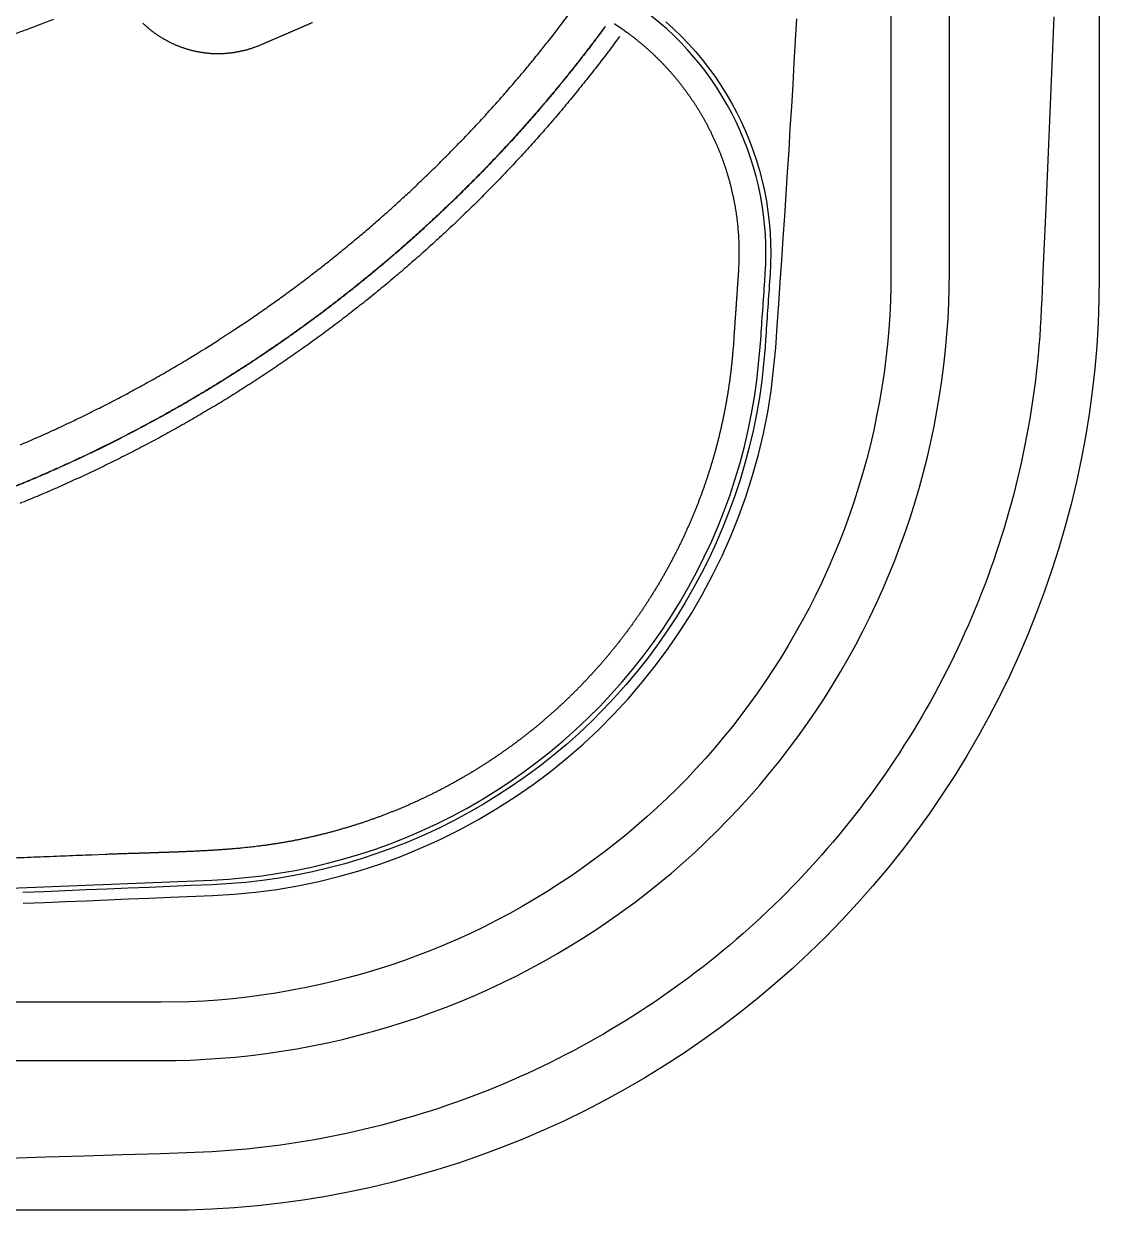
# Model space of a CAD drawing. Extents: x 528 to 612, y 649 to 778.
# Drawn here: x 598.51 to 612.33, y 670.35 to 685.6 of the extents above; entities that cross this region are included whole.
import ezdxf

# ---------------------------------------------------------------- set-up
doc = ezdxf.new("R2010")
doc.units = 0
doc.header["$MEASUREMENT"] = 0
doc.layers.add('1', color=4, linetype='Continuous')

# ---------------------------------------------------------------- blocks, each defined once
blk = doc.blocks.new('5DSFEEE')
at = {"layer": '1', "linetype": 'Continuous'}
for points in [[(1.936, 10.671, 0.000687), (2.095, 10.729, 0.000236), (2.238, 10.783, 0.000968), (2.422, 10.853, 0.001665)], [(3.566, 10.8, 0.003108), (3.579, 10.788, 0.003103), (3.591, 10.777, 0.003098), (3.604, 10.765, 0.003094), (3.617, 10.754, 0.00309), (3.63, 10.742, 0.003087), (3.644, 10.731, 0.003084), (3.657, 10.72, 0.003081), (3.671, 10.709, 0.003079), (3.684, 10.699, 0.003078), (3.698, 10.688, 0.003077), (3.712, 10.678, 0.003076), (3.726, 10.668, 0.003075), (3.74, 10.658, 0.003075), (3.755, 10.648, 0.003075), (3.769, 10.639, 0.003075), (3.784, 10.629, 0.003076), (3.798, 10.62, 0.003077), (3.813, 10.611, 0.003079), (3.828, 10.602, 0.003082), (3.843, 10.594, 0.003085), (3.858, 10.585, 0.003088), (3.873, 10.577, 0.003092), (3.888, 10.569, 0.003097), (3.904, 10.561, 0.003103), (3.919, 10.553, 0.003107), (3.935, 10.546, 0.003109), (3.951, 10.538, 0.003108), (3.966, 10.531, 0.003103), (3.982, 10.524, 0.003099), (3.998, 10.517, 0.003096), (4.014, 10.511, 0.003094), (4.03, 10.505, 0.003091), (4.047, 10.498, 0.00309), (4.063, 10.492, 0.003089), (4.079, 10.487, 0.003088), (4.096, 10.481, 0.003087), (4.112, 10.476, 0.003087), (4.129, 10.471, 0.003088), (4.145, 10.466, 0.003089), (4.162, 10.461, 0.003089), (4.179, 10.457, 0.003089), (4.195, 10.452, 0.003089), (4.212, 10.448, 0.003089), (4.229, 10.444, 0.00309), (4.246, 10.441, 0.003092), (4.263, 10.437, 0.003094), (4.28, 10.434, 0.003096), (4.297, 10.431, 0.0031), (4.314, 10.428, 0.003103), (4.331, 10.426, 0.003107), (4.348, 10.423, 0.003112), (4.366, 10.421, 0.003119), (4.383, 10.419, 0.003121), (4.4, 10.417, 0.003121), (4.417, 10.416, 0.003118), (4.434, 10.414, 0.003114), (4.452, 10.413, 0.003111), (4.469, 10.412, 0.003108), (4.486, 10.412, 0.003106), (4.504, 10.411, 0.003104), (4.521, 10.411, 0.003103), (4.538, 10.411, 0.003102), (4.556, 10.411, 0.003101), (4.573, 10.412, 0.003101), (4.59, 10.412, 0.003101), (4.607, 10.413, 0.003103), (4.625, 10.414, 0.003102), (4.642, 10.416, 0.0031), (4.659, 10.417, 0.003097), (4.676, 10.419, 0.003094), (4.694, 10.421, 0.003092), (4.711, 10.423, 0.00309), (4.728, 10.425, 0.003089), (4.745, 10.428, 0.003088), (4.762, 10.431, 0.003087), (4.779, 10.434, 0.003086), (4.796, 10.437, 0.003089), (4.813, 10.44, 0.003096), (4.83, 10.444, 0.00309), (4.847, 10.448, 0.003074), (4.864, 10.452, 0.0031), (4.881, 10.456, 0.003158), (4.898, 10.46, 0.003065), (4.914, 10.465, 0.002859), (4.931, 10.47, 0.00315), (4.947, 10.475, 0.003749), (4.964, 10.48, 0.002846), (4.98, 10.486, 0.00098), (4.995, 10.491, 0.004006), (5.013, 10.497, 0.006891), (5.041, 10.508, 0.00337), (5.077, 10.523, 0.001785)], [(5.077, 10.523), (5.092, 10.529, 0.000066), (5.107, 10.536, 0.000066), (5.122, 10.542, 0.000066), (5.137, 10.548, 0.000066), (5.152, 10.555, 0.000066), (5.167, 10.561, 0.000066), (5.182, 10.567, 0.000067), (5.197, 10.574, 0.000067), (5.211, 10.58, 0.000067), (5.226, 10.587, 0.000067), (5.241, 10.593, 0.000067), (5.256, 10.599, 0.000067), (5.271, 10.606, 0.000067), (5.286, 10.612, 0.000067), (5.301, 10.619, 0.000067), (5.316, 10.625, 0.000067), (5.33, 10.631, 0.000067), (5.345, 10.638, 0.000067), (5.36, 10.644, 0.000067), (5.375, 10.651, 0.000067), (5.39, 10.657, 0.000067), (5.405, 10.663, 0.000067), (5.42, 10.67, 0.000067), (5.435, 10.676, 0.000068), (5.449, 10.683, 0.000068), (5.464, 10.689, 0.000068), (5.479, 10.696, 0.000068), (5.494, 10.702, 0.000068), (5.509, 10.709, 0.000068), (5.524, 10.715, 0.000068), (5.539, 10.721, 0.000068), (5.553, 10.728, 0.000068), (5.568, 10.734, 0.000068), (5.583, 10.741, 0.000068), (5.598, 10.747, 0.000068), (5.613, 10.754, 0.000068), (5.628, 10.76, 0.000068), (5.642, 10.767, 0.000068), (5.657, 10.773, 0.000068), (5.672, 10.78, 0.000069), (5.687, 10.786, 0.000069), (5.702, 10.793, 0.000069), (5.717, 10.799, 0.000069), (5.731, 10.806, 0.000069), (5.746, 10.812, 0.000069)], [(9.623, 10.795, -0.001184), (9.627, 10.792, -0.000625), (9.632, 10.789, -0.000349)], [(4.743, 6.863), (4.827, 6.919, 0.001447), (4.91, 6.974, 0.001447), (4.992, 7.031, 0.001447), (5.074, 7.088, 0.001446), (5.156, 7.145, 0.001445), (5.238, 7.203, 0.001444), (5.319, 7.261, 0.001444), (5.4, 7.32, 0.001443), (5.481, 7.379, 0.001443), (5.561, 7.438, 0.001442), (5.641, 7.498, 0.001441), (5.72, 7.559, 0.001441), (5.799, 7.62, 0.001441), (5.878, 7.681, 0.00144), (5.957, 7.743, 0.00144), (6.035, 7.806, 0.00144), (6.113, 7.869, 0.001439), (6.19, 7.932, 0.001439), (6.267, 7.996, 0.001439), (6.344, 8.06, 0.001439), (6.42, 8.124, 0.001439), (6.496, 8.189, 0.001439), (6.571, 8.255, 0.001439), (6.646, 8.321, 0.001439), (6.721, 8.387, 0.001439), (6.796, 8.454, 0.001439), (6.87, 8.521, 0.001439), (6.943, 8.589, 0.001439), (7.016, 8.657, 0.001439), (7.089, 8.726, 0.00144), (7.162, 8.795, 0.00144), (7.234, 8.864, 0.00144), (7.305, 8.934, 0.001441), (7.377, 9.004, 0.001441), (7.447, 9.075, 0.001442), (7.518, 9.146, 0.001442), (7.588, 9.217, 0.001443), (7.657, 9.289, 0.001443), (7.727, 9.361, 0.001444), (7.795, 9.434, 0.001445), (7.864, 9.507, 0.001445), (7.932, 9.58, 0.001445), (7.999, 9.654, 0.001446), (8.066, 9.729, 0.001448), (8.133, 9.803, 0.001444), (8.199, 9.878, 0.001435), (8.265, 9.954, 0.001448), (8.33, 10.029, 0.001477), (8.395, 10.106, 0.001436), (8.459, 10.182, 0.001341), (8.523, 10.258, 0.001479), (8.587, 10.336, 0.00176), (8.652, 10.416, 0.001337), (8.712, 10.491, 0.000462), (8.767, 10.56, 0.001881), (8.836, 10.648, 0.003235), (8.941, 10.785, 0.001583), (9.078, 10.966, 0.000839)], [(9.504, 10.759), (9.412, 10.635, -0.002172), (9.318, 10.511, -0.00217), (9.224, 10.389, -0.00217), (9.129, 10.267, -0.002172), (9.032, 10.146, -0.002174), (8.935, 10.026, -0.002176), (8.836, 9.906, -0.002178), (8.737, 9.788, -0.002181), (8.636, 9.67, -0.002181), (8.534, 9.553, -0.002181), (8.431, 9.437, -0.002181), (8.327, 9.322, -0.002181), (8.222, 9.208, -0.002182), (8.117, 9.095, -0.002182), (8.01, 8.983, -0.002182), (7.902, 8.871, -0.00218), (7.793, 8.761, -0.002178), (7.683, 8.652, -0.002177), (7.573, 8.543, -0.002176), (7.461, 8.436, -0.002175), (7.349, 8.329, -0.002174), (7.235, 8.224, -0.002173), (7.121, 8.119, -0.002172), (7.006, 8.016, -0.002172), (6.89, 7.914, -0.002171), (6.773, 7.812, -0.002171), (6.655, 7.712, -0.002171), (6.536, 7.613, -0.002171), (6.416, 7.514, -0.002171), (6.296, 7.417, -0.002171), (6.175, 7.321, -0.002172), (6.052, 7.226, -0.002172), (5.93, 7.132, -0.002173), (5.806, 7.039, -0.002174), (5.681, 6.947, -0.002175), (5.556, 6.856, -0.002176), (5.43, 6.766, -0.002177), (5.303, 6.678, -0.002179), (5.175, 6.591, -0.00218), (5.047, 6.504, -0.002182), (4.917, 6.419, -0.002183), (4.787, 6.335, -0.002183), (4.657, 6.252, -0.002182), (4.525, 6.17, -0.002179), (4.393, 6.09, -0.002177), (4.26, 6.01, -0.002175), (4.127, 5.932, -0.002173), (3.993, 5.855, -0.002172), (3.858, 5.779, -0.00217), (3.722, 5.704, -0.002169), (3.586, 5.631, -0.002168), (3.449, 5.558, -0.002167), (3.312, 5.487, -0.002167), (3.174, 5.417, -0.002166), (3.035, 5.348, -0.002166), (2.896, 5.281, -0.002166), (2.756, 5.214, -0.002166), (2.616, 5.149, -0.002167), (2.475, 5.085, -0.002167), (2.334, 5.023, -0.002168), (2.192, 4.961, -0.002169), (2.049, 4.901, -0.00217), (1.906, 4.842, -0.002171)], [(9.506, 10.757), (9.414, 10.633, -0.002172), (9.321, 10.51, -0.00217), (9.227, 10.387, -0.00217), (9.131, 10.265, -0.002173), (9.035, 10.144, -0.002174), (8.937, 10.024, -0.002176), (8.839, 9.905, -0.002178), (8.739, 9.786, -0.002181), (8.638, 9.668, -0.002182), (8.536, 9.551, -0.002181), (8.433, 9.435, -0.002181), (8.33, 9.32, -0.002181), (8.225, 9.206, -0.002182), (8.119, 9.093, -0.002182), (8.012, 8.981, -0.002182), (7.904, 8.869, -0.00218), (7.795, 8.759, -0.002178), (7.686, 8.65, -0.002177), (7.575, 8.541, -0.002176), (7.463, 8.434, -0.002175), (7.351, 8.327, -0.002174), (7.237, 8.222, -0.002173), (7.123, 8.117, -0.002172), (7.008, 8.014, -0.002172), (6.892, 7.911, -0.002171), (6.775, 7.81, -0.002171), (6.657, 7.71, -0.002171), (6.538, 7.61, -0.002171), (6.418, 7.512, -0.002171), (6.298, 7.415, -0.002171), (6.176, 7.319, -0.002172), (6.054, 7.223, -0.002172), (5.931, 7.129, -0.002173), (5.808, 7.036, -0.002174), (5.683, 6.945, -0.002175), (5.558, 6.854, -0.002176), (5.431, 6.764, -0.002177), (5.305, 6.675, -0.002179), (5.177, 6.588, -0.00218), (5.048, 6.502, -0.002182), (4.919, 6.417, -0.002183), (4.789, 6.332, -0.002183), (4.658, 6.25, -0.002182), (4.527, 6.168, -0.002179), (4.395, 6.087, -0.002177), (4.262, 6.008, -0.002175), (4.128, 5.929, -0.002173), (3.994, 5.852, -0.002172), (3.859, 5.776, -0.00217), (3.724, 5.702, -0.002169), (3.588, 5.628, -0.002168), (3.451, 5.556, -0.002167), (3.313, 5.484, -0.002167), (3.175, 5.414, -0.002166), (3.037, 5.346, -0.002166), (2.897, 5.278, -0.002166), (2.758, 5.212, -0.002166), (2.617, 5.147, -0.002167), (2.476, 5.083, -0.002167), (2.335, 5.02, -0.002168), (2.193, 4.959, -0.002169), (2.05, 4.898, -0.00217), (1.907, 4.84, -0.002171)], [(9.634, 10.788), (9.635, 10.787, 0.000258), (9.635, 10.787, 0.000247), (9.636, 10.786, 0.000226), (9.637, 10.785, 0.000194), (9.638, 10.785, 0.00017), (9.639, 10.784, 0.000149), (9.64, 10.783, 0.000131), (9.641, 10.783, 0.000112), (9.642, 10.782, 0.000096), (9.644, 10.781, 0.000081), (9.645, 10.781, 0.000068), (9.646, 10.78, 0.000054), (9.647, 10.779, 0.000043), (9.648, 10.778, 0.000031), (9.65, 10.777, 0.000021), (9.651, 10.777, 0.000011), (9.652, 10.776, 0.000003), (9.653, 10.775, -0.000007), (9.655, 10.774, -0.000017), (9.656, 10.773, -0.000028), (9.658, 10.772, -0.000038), (9.659, 10.771, -0.000048), (9.661, 10.77, -0.000057), (9.662, 10.769, -0.000066), (9.664, 10.768, -0.000074), (9.665, 10.767, -0.000083), (9.667, 10.766, -0.00009), (9.668, 10.765, -0.000098), (9.67, 10.764, -0.000105), (9.671, 10.763, -0.000113), (9.673, 10.762, -0.000119), (9.675, 10.761, -0.000126), (9.676, 10.76, -0.000132), (9.678, 10.759, -0.000139), (9.68, 10.757, -0.000145), (9.682, 10.756, -0.000151), (9.683, 10.755, -0.000156), (9.685, 10.754, -0.000162), (9.687, 10.753, -0.000166), (9.689, 10.751, -0.000172), (9.691, 10.75, -0.000177), (9.692, 10.749, -0.000182), (9.694, 10.748, -0.000187), (9.696, 10.746, -0.000193), (9.698, 10.745, -0.000197), (9.7, 10.744, -0.000203), (9.702, 10.743, -0.000208), (9.704, 10.741, -0.000213), (9.706, 10.74, -0.000218), (9.708, 10.739, -0.000224), (9.71, 10.737, -0.000229), (9.712, 10.736, -0.000235), (9.714, 10.735, -0.000239), (9.716, 10.733, -0.000242), (9.718, 10.732, -0.000244), (9.72, 10.73, -0.000244), (9.722, 10.729, -0.000248), (9.724, 10.728, -0.000256), (9.726, 10.726, -0.00025), (9.728, 10.725, -0.000235), (9.73, 10.723, -0.000264), (9.732, 10.722, -0.000322), (9.734, 10.721, -0.000243), (9.736, 10.719, -0.000075), (9.738, 10.718, -0.000355), (9.74, 10.716, -0.000628), (9.744, 10.714, -0.000307), (9.748, 10.71, -0.000161)], [(9.748, 10.71), (9.781, 10.687, -0.002799), (9.813, 10.663, -0.002799), (9.844, 10.639, -0.002799), (9.876, 10.615, -0.002802), (9.907, 10.59, -0.002805), (9.938, 10.565, -0.002808), (9.969, 10.54, -0.002811), (9.999, 10.514, -0.002815), (10.029, 10.488, -0.002819), (10.059, 10.462, -0.002824), (10.088, 10.435, -0.002828), (10.118, 10.408, -0.002831), (10.146, 10.38, -0.002831), (10.175, 10.352, -0.002829), (10.203, 10.324, -0.002827), (10.231, 10.296, -0.002827), (10.259, 10.267, -0.002827), (10.286, 10.238, -0.002827), (10.313, 10.209, -0.002827), (10.34, 10.179, -0.002828), (10.366, 10.149, -0.00283), (10.392, 10.119, -0.002832), (10.417, 10.088, -0.002832), (10.443, 10.058, -0.002829), (10.467, 10.026, -0.002826), (10.492, 9.995, -0.002823), (10.516, 9.963, -0.00282), (10.54, 9.931, -0.002817), (10.563, 9.899, -0.002815), (10.586, 9.867, -0.002813), (10.609, 9.834, -0.002811), (10.631, 9.801, -0.00281), (10.653, 9.768, -0.002809), (10.675, 9.734, -0.002809), (10.696, 9.7, -0.002809), (10.717, 9.666, -0.002809), (10.737, 9.632, -0.00281), (10.757, 9.598, -0.002811), (10.777, 9.563, -0.002812), (10.796, 9.528, -0.002814), (10.815, 9.493, -0.002816), (10.834, 9.458, -0.002818), (10.852, 9.422, -0.002821), (10.869, 9.387, -0.002825), (10.886, 9.351, -0.002827), (10.903, 9.315, -0.002827), (10.92, 9.278, -0.002825), (10.936, 9.242, -0.002821), (10.951, 9.205, -0.002818), (10.967, 9.168, -0.002816), (10.981, 9.131, -0.002814), (10.996, 9.094, -0.002812), (11.01, 9.057, -0.002811), (11.023, 9.02, -0.00281), (11.036, 8.982, -0.002809), (11.049, 8.944, -0.002809), (11.061, 8.906, -0.002809), (11.073, 8.868, -0.002809), (11.084, 8.83, -0.00281), (11.095, 8.792, -0.002811), (11.106, 8.753, -0.002813), (11.116, 8.715, -0.002815), (11.125, 8.676, -0.002817), (11.134, 8.637, -0.00282), (11.143, 8.598, -0.002823), (11.152, 8.559, -0.002827), (11.159, 8.52, -0.00283), (11.167, 8.481, -0.002832), (11.174, 8.442, -0.002832), (11.18, 8.403, -0.002829), (11.186, 8.363, -0.002827), (11.192, 8.324, -0.002824), (11.197, 8.284, -0.002825), (11.202, 8.245, -0.002829), (11.206, 8.205, -0.002822), (11.21, 8.166, -0.002804), (11.213, 8.126, -0.002829), (11.216, 8.086, -0.002887), (11.219, 8.046, -0.002806), (11.221, 8.007, -0.002619), (11.222, 7.967, -0.002887), (11.224, 7.927, -0.003436), (11.224, 7.886, -0.002608), (11.224, 7.847, -0.000899), (11.224, 7.812, -0.003672), (11.224, 7.768, -0.006316), (11.221, 7.699, -0.003089), (11.216, 7.608, -0.001636)], [(9.689, 10.628), (9.617, 10.532, -0.001673), (9.545, 10.435, -0.001673), (9.472, 10.339, -0.001672), (9.398, 10.244, -0.001673), (9.324, 10.149, -0.001673), (9.249, 10.054, -0.001673), (9.173, 9.96, -0.001672), (9.097, 9.867, -0.001673), (9.02, 9.774, -0.001673), (8.943, 9.681, -0.001673), (8.865, 9.589, -0.001673), (8.786, 9.498, -0.001674), (8.707, 9.407, -0.001674), (8.627, 9.317, -0.001674), (8.546, 9.227, -0.001673), (8.465, 9.137, -0.001673), (8.383, 9.049, -0.001673), (8.301, 8.96, -0.001673), (8.218, 8.873, -0.001673), (8.134, 8.785, -0.001674), (8.05, 8.699, -0.001675), (7.965, 8.613, -0.001676), (7.88, 8.527, -0.001677), (7.794, 8.442, -0.001678), (7.708, 8.358, -0.001678), (7.621, 8.275, -0.001677), (7.533, 8.191, -0.001677), (7.445, 8.109, -0.001676), (7.356, 8.027, -0.001676), (7.267, 7.946, -0.001675), (7.177, 7.865, -0.001675), (7.087, 7.785, -0.001675), (6.996, 7.706, -0.001675), (6.905, 7.627, -0.001674), (6.813, 7.549, -0.001674), (6.721, 7.471, -0.001674), (6.628, 7.394, -0.001674), (6.535, 7.318, -0.001674), (6.441, 7.242, -0.001674), (6.346, 7.167, -0.001674), (6.251, 7.093, -0.001674), (6.156, 7.019, -0.001674), (6.06, 6.946, -0.001675), (5.964, 6.874, -0.001675), (5.867, 6.802, -0.001674), (5.77, 6.731, -0.001674), (5.672, 6.66, -0.001673), (5.573, 6.59, -0.001672), (5.475, 6.521, -0.001672), (5.375, 6.453, -0.001671), (5.276, 6.385, -0.001671), (5.176, 6.318, -0.001671), (5.075, 6.251, -0.001671), (4.974, 6.185, -0.001671), (4.872, 6.12, -0.001671), (4.771, 6.056, -0.001671), (4.668, 5.992, -0.001671), (4.565, 5.929, -0.001671), (4.462, 5.866, -0.001671), (4.359, 5.805, -0.001672), (4.255, 5.744, -0.001672), (4.15, 5.684, -0.001672), (4.046, 5.624, -0.001673), (3.94, 5.565, -0.001673), (3.835, 5.507, -0.001674), (3.729, 5.449, -0.001675), (3.622, 5.393, -0.001675), (3.516, 5.337, -0.001675), (3.408, 5.281, -0.001675), (3.301, 5.227, -0.001674), (3.193, 5.173, -0.001674), (3.085, 5.12, -0.001674), (2.976, 5.067, -0.001674), (2.867, 5.016, -0.001674), (2.758, 4.965, -0.001674), (2.648, 4.915, -0.001674), (2.538, 4.865, -0.001674), (2.428, 4.816, -0.001674), (2.317, 4.768, -0.001674), (2.207, 4.721, -0.001673), (2.095, 4.675, -0.001672), (1.984, 4.629, -0.001671)], [(11.216, 7.608), (11.215, 7.585, -0.000014), (11.213, 7.562, -0.000014), (11.212, 7.538, -0.000014), (11.21, 7.515, -0.000013), (11.208, 7.491, -0.000013), (11.207, 7.468, -0.000013), (11.205, 7.445, -0.000012), (11.204, 7.421, -0.000012), (11.202, 7.398, -0.000012), (11.2, 7.374, -0.000011), (11.199, 7.351, -0.000011), (11.197, 7.328, -0.000011), (11.196, 7.304, -0.00001), (11.194, 7.281, -0.00001), (11.192, 7.258, -0.00001), (11.191, 7.234, -0.000009), (11.189, 7.211, -0.000009), (11.187, 7.187, -0.000009), (11.186, 7.164, -0.000009), (11.184, 7.141, -0.000008), (11.183, 7.117, -0.000008), (11.181, 7.094, -0.000008), (11.179, 7.07, -0.000007), (11.178, 7.047, -0.000007), (11.176, 7.024, -0.000007), (11.175, 7, -0.000006), (11.173, 6.977, -0.000006), (11.171, 6.953, -0.000006), (11.17, 6.93, -0.000006), (11.168, 6.907, -0.000005), (11.166, 6.883, -0.000005), (11.165, 6.86, -0.000005), (11.163, 6.836, -0.000004), (11.162, 6.813, -0.000002), (11.16, 6.793, -0.000005), (11.158, 6.766, -0.000007), (11.156, 6.726, -0.000003), (11.152, 6.673, -0.000002)], [(1.995, 5.385, 0.001606), (2.098, 5.429, 0.001605), (2.2, 5.474, 0.001604), (2.302, 5.519, 0.001604), (2.403, 5.565, 0.001603), (2.504, 5.612, 0.001603), (2.605, 5.66, 0.001602), (2.706, 5.708, 0.001602), (2.807, 5.756, 0.001602), (2.907, 5.806, 0.001602), (3.006, 5.856, 0.001601), (3.106, 5.906, 0.001603), (3.205, 5.957, 0.001606), (3.304, 6.009, 0.001602), (3.402, 6.062, 0.001593), (3.5, 6.115, 0.001607), (3.598, 6.169, 0.00164), (3.696, 6.223, 0.001594), (3.793, 6.278, 0.001489), (3.889, 6.334, 0.001645), (3.986, 6.39, 0.001962), (4.085, 6.449, 0.00149), (4.178, 6.505, 0.000509), (4.261, 6.556, 0.002105), (4.368, 6.622, 0.003628), (4.531, 6.726, 0.001774), (4.743, 6.863, 0.00094)], [(11.152, 6.673), (11.149, 6.628, -0.001589), (11.145, 6.584, -0.001589), (11.141, 6.539, -0.001589), (11.137, 6.495, -0.001588), (11.133, 6.451, -0.001588), (11.128, 6.406, -0.001588), (11.123, 6.362, -0.001587), (11.118, 6.318, -0.001587), (11.113, 6.273, -0.001587), (11.107, 6.229, -0.001587), (11.101, 6.185, -0.001587), (11.094, 6.141, -0.001587), (11.088, 6.097, -0.001588), (11.081, 6.053, -0.001588), (11.074, 6.009, -0.001588), (11.066, 5.965, -0.001589), (11.059, 5.921, -0.001589), (11.051, 5.877, -0.00159), (11.042, 5.833, -0.00159), (11.034, 5.79, -0.001591), (11.025, 5.746, -0.001592), (11.016, 5.702, -0.001592), (11.006, 5.659, -0.001593), (10.997, 5.615, -0.001594), (10.987, 5.572, -0.001595), (10.976, 5.528, -0.001597), (10.966, 5.485, -0.001597), (10.955, 5.442, -0.001594), (10.944, 5.399, -0.001592), (10.932, 5.355, -0.00159), (10.921, 5.312, -0.001589), (10.909, 5.269, -0.001589), (10.897, 5.227, -0.001588), (10.884, 5.184, -0.001588), (10.872, 5.141, -0.001587), (10.859, 5.098, -0.001587), (10.845, 5.056, -0.001586), (10.832, 5.013, -0.001586), (10.818, 4.971, -0.001586), (10.804, 4.929, -0.001586), (10.789, 4.886, -0.001585), (10.775, 4.844, -0.001585), (10.76, 4.802, -0.001585), (10.745, 4.76, -0.001586), (10.729, 4.719, -0.001586), (10.714, 4.677, -0.001586), (10.698, 4.635, -0.001586), (10.681, 4.594, -0.001587), (10.665, 4.552, -0.001587), (10.648, 4.511, -0.001588), (10.631, 4.47, -0.001588), (10.614, 4.429, -0.001589), (10.596, 4.388, -0.00159), (10.578, 4.347, -0.00159), (10.56, 4.306, -0.001592), (10.542, 4.265, -0.001594), (10.523, 4.225, -0.001594), (10.505, 4.184, -0.001593), (10.485, 4.144, -0.001592), (10.466, 4.104, -0.001591), (10.446, 4.064, -0.00159), (10.427, 4.024, -0.001589), (10.406, 3.984, -0.001589), (10.386, 3.945, -0.001588), (10.365, 3.905, -0.001587), (10.345, 3.866, -0.001587), (10.323, 3.826, -0.001586), (10.302, 3.787, -0.001586), (10.28, 3.748, -0.001586), (10.258, 3.71, -0.001586), (10.236, 3.671, -0.001586), (10.214, 3.632, -0.001585), (10.191, 3.594, -0.001585), (10.168, 3.556, -0.001586), (10.145, 3.517, -0.001586), (10.122, 3.48, -0.001586), (10.098, 3.442, -0.001586), (10.074, 3.404, -0.001587), (10.05, 3.366, -0.001587), (10.026, 3.329, -0.001588), (10.002, 3.292, -0.001588), (9.977, 3.255, -0.001588), (9.952, 3.218, -0.001587), (9.926, 3.181, -0.001584), (9.901, 3.145, -0.001583), (9.875, 3.108, -0.001583), (9.849, 3.072, -0.001583), (9.823, 3.036, -0.001583), (9.797, 3, -0.001583), (9.77, 2.964, -0.001584), (9.743, 2.929, -0.001584), (9.716, 2.893, -0.001584), (9.689, 2.858, -0.001585), (9.661, 2.823, -0.001585), (9.633, 2.788, -0.001586), (9.605, 2.754, -0.001588), (9.577, 2.719, -0.00159), (9.549, 2.685, -0.001591), (9.52, 2.651, -0.00159), (9.491, 2.617, -0.001588), (9.462, 2.583, -0.001586), (9.433, 2.549, -0.001585), (9.403, 2.516, -0.001584), (9.374, 2.483, -0.001582), (9.344, 2.449, -0.001581), (9.313, 2.417, -0.00158), (9.283, 2.384, -0.00158), (9.252, 2.352, -0.001579), (9.222, 2.319, -0.001578), (9.191, 2.287, -0.001577), (9.16, 2.255, -0.001576), (9.128, 2.224, -0.001577), (9.097, 2.192, -0.001578), (9.065, 2.161, -0.00158), (9.033, 2.13, -0.001582), (9.001, 2.099, -0.001584), (8.968, 2.068, -0.001585), (8.936, 2.038, -0.001587), (8.903, 2.008, -0.001589), (8.87, 1.978, -0.001591), (8.837, 1.948, -0.001593), (8.804, 1.918, -0.001595), (8.77, 1.889, -0.001598), (8.736, 1.86, -0.001601), (8.702, 1.831, -0.001601), (8.668, 1.802, -0.001599), (8.634, 1.773, -0.001597), (8.6, 1.745, -0.001595), (8.565, 1.717, -0.001593), (8.53, 1.689, -0.00159), (8.495, 1.662, -0.001589), (8.46, 1.634, -0.001586), (8.425, 1.607, -0.001585), (8.389, 1.58, -0.001583), (8.354, 1.553, -0.001581), (8.318, 1.527, -0.001579), (8.282, 1.501, -0.001578), (8.245, 1.475, -0.001578), (8.209, 1.449, -0.001577), (8.173, 1.423, -0.001578), (8.136, 1.398, -0.001578), (8.099, 1.373, -0.001578), (8.062, 1.348, -0.001578), (8.025, 1.323, -0.001578), (7.988, 1.299, -0.001579), (7.95, 1.275, -0.001579), (7.913, 1.251, -0.00158), (7.875, 1.227, -0.00158), (7.837, 1.203, -0.001581), (7.799, 1.18, -0.001582), (7.761, 1.157, -0.001582), (7.722, 1.135, -0.001583), (7.684, 1.112, -0.001584), (7.645, 1.09, -0.001585), (7.606, 1.068, -0.001586), (7.567, 1.046, -0.001587), (7.528, 1.025, -0.001588), (7.489, 1.003, -0.00159), (7.45, 0.982, -0.001591), (7.41, 0.962, -0.001592), (7.371, 0.941, -0.001594), (7.331, 0.921, -0.001595), (7.291, 0.901, -0.001597), (7.251, 0.881, -0.0016), (7.211, 0.862, -0.001598), (7.171, 0.842, -0.001593), (7.131, 0.824, -0.00159), (7.09, 0.805, -0.00159), (7.05, 0.786, -0.001589), (7.009, 0.768, -0.001588), (6.968, 0.75, -0.001588), (6.927, 0.733, -0.001587), (6.886, 0.715, -0.001587), (6.845, 0.698, -0.001587), (6.804, 0.681, -0.001587), (6.762, 0.665, -0.001586), (6.721, 0.648, -0.001586), (6.679, 0.632, -0.001586), (6.637, 0.616, -0.001586), (6.596, 0.601, -0.001586), (6.554, 0.586, -0.001586), (6.512, 0.571, -0.001587), (6.47, 0.556, -0.001587), (6.428, 0.541, -0.001587), (6.385, 0.527, -0.001588), (6.343, 0.513, -0.001588), (6.301, 0.5, -0.001588), (6.258, 0.486, -0.001589), (6.215, 0.473, -0.00159), (6.173, 0.46, -0.00159), (6.13, 0.448, -0.001591), (6.087, 0.435, -0.001592), (6.044, 0.423, -0.001593), (6.001, 0.412, -0.001593), (5.958, 0.4, -0.001592), (5.915, 0.389, -0.001591), (5.872, 0.378, -0.001591), (5.828, 0.367, -0.00159), (5.785, 0.357, -0.00159), (5.742, 0.347, -0.001589), (5.698, 0.337, -0.001588), (5.655, 0.328, -0.001587), (5.611, 0.318, -0.001588), (5.567, 0.309, -0.001591), (5.524, 0.301, -0.001587), (5.48, 0.292, -0.001577), (5.436, 0.284, -0.00159), (5.392, 0.276, -0.001623), (5.348, 0.269, -0.001577), (5.304, 0.261, -0.001472), (5.26, 0.254, -0.001625), (5.216, 0.248, -0.001938), (5.171, 0.241, -0.001471), (5.128, 0.235, -0.000504), (5.089, 0.23, -0.002076), (5.039, 0.224, -0.003576), (4.963, 0.215, -0.001749), (4.862, 0.204, -0.000926)], [(4.862, 0.204), (4.832, 0.201, -0.000734), (4.802, 0.198, -0.000743), (4.773, 0.196, -0.000735), (4.743, 0.193, -0.000709), (4.713, 0.19, -0.00069), (4.683, 0.188, -0.000673), (4.653, 0.186, -0.000657), (4.623, 0.183, -0.000637), (4.594, 0.181, -0.00062), (4.564, 0.179, -0.000601), (4.534, 0.177, -0.000584), (4.504, 0.175, -0.000565), (4.474, 0.173, -0.000548), (4.445, 0.171, -0.000529), (4.415, 0.17, -0.000512), (4.385, 0.168, -0.000493), (4.355, 0.166, -0.000476), (4.325, 0.165, -0.000457), (4.296, 0.163, -0.00044), (4.266, 0.161, -0.000421), (4.236, 0.16, -0.000404), (4.206, 0.159, -0.000385), (4.176, 0.157, -0.000368), (4.147, 0.156, -0.000348), (4.117, 0.155, -0.000331), (4.087, 0.153, -0.000312), (4.057, 0.152, -0.000295), (4.028, 0.151, -0.000276), (3.998, 0.15, -0.000259), (3.968, 0.149, -0.000239), (3.938, 0.148, -0.000223), (3.909, 0.147, -0.000204), (3.879, 0.146, -0.000188), (3.849, 0.145, -0.000169), (3.82, 0.144, -0.000153), (3.79, 0.143, -0.000134), (3.76, 0.142, -0.000117), (3.73, 0.141, -0.000099), (3.701, 0.14, -0.000082), (3.671, 0.139, -0.000064), (3.641, 0.138, -0.000047), (3.612, 0.137, -0.000028), (3.582, 0.136, -0.000012), (3.552, 0.135, 0.000007), (3.523, 0.134, 0.000023), (3.493, 0.133, 0.000041), (3.464, 0.133, 0.000059), (3.434, 0.132, 0.000082), (3.404, 0.131, 0.000093), (3.375, 0.13, 0.000098), (3.345, 0.129, 0.000134), (3.316, 0.128, 0.000197), (3.285, 0.127, 0.00015), (3.256, 0.126, 0.000022), (3.231, 0.125, 0.000269), (3.197, 0.124, 0.000541), (3.146, 0.122, 0.00027), (3.079, 0.119, 0.000139)], [(3.079, 0.119), (2.913, 0.112, -0.000056), (2.746, 0.106, -0.000056), (2.58, 0.099, -0.000056), (2.413, 0.092, -0.000056), (2.247, 0.086, -0.000056), (2.081, 0.079, -0.000056), (1.914, 0.073, -0.000056), (1.748, 0.066, -0.000056)]]:
    blk.add_lwpolyline(points, format="xyb", dxfattribs=at)
blk.add_arc((-18.361, 65.535), 57.835, 279.46566, 291.68284, dxfattribs=at)
blk = doc.blocks.new('2010JETSETTER')
at = {"layer": '1', "color": 3, "linetype": 'Continuous'}
for p, q in [((82.186, 12.056), (82.186, 53.052)), ((29.664, 1.924), (72.055, 1.924))]:
    blk.add_line(p, q, dxfattribs=at)
at = {"layer": '1', "color": 4, "linetype": 'Continuous'}
blk.add_lwpolyline([(12, 65.108), (72.112, 65.108, -0.414214), (84.112, 53.108), (84.112, 12, -0.414214), (72.112, 0), (12, 0, -0.414214), (0, 12), (0, 53.108, -0.414214)], format="xyb", close=True, dxfattribs=at)
at = {"layer": '1', "color": 3, "linetype": 'Continuous'}
for points in [[(81.436, 15.568), (81.436, 14.397), (81.436, 12.054)], [(83.528, 15.334), (83.512, 14.925), (83.496, 14.515), (83.479, 14.106), (83.462, 13.696), (83.444, 13.287), (83.426, 12.877), (83.389, 12.058)], [(79.956, 11.082), (79.976, 11.364), (79.995, 11.646), (80.014, 11.928), (80.034, 12.21), (80.053, 12.492), (80.071, 12.774), (80.09, 13.056), (80.108, 13.338), (80.126, 13.62), (80.143, 13.902), (80.161, 14.184), (80.178, 14.466), (80.194, 14.748), (80.211, 15.03), (80.227, 15.312)], [(78.545, 15.271), (78.644, 15.18), (78.741, 15.087), (78.834, 14.99), (78.924, 14.89), (79.01, 14.787), (79.093, 14.681), (79.172, 14.572), (79.247, 14.461), (79.319, 14.347), (79.387, 14.23), (79.451, 14.111), (79.511, 13.989), (79.567, 13.866), (79.618, 13.741), (79.666, 13.615), (79.708, 13.488), (79.746, 13.359), (79.78, 13.229), (79.81, 13.098), (79.835, 12.966), (79.855, 12.833), (79.871, 12.7), (79.883, 12.566), (79.889, 12.432), (79.892, 12.297), (79.883, 12.028)], [(83.389, 12.058), (83.384, 11.94), (83.379, 11.821), (83.373, 11.702), (83.367, 11.583), (83.362, 11.464), (83.355, 11.345), (83.347, 11.226), (83.337, 11.107), (83.327, 10.989), (83.315, 10.87), (83.302, 10.752), (83.288, 10.634), (83.272, 10.518), (83.256, 10.401), (83.238, 10.286), (83.219, 10.172), (83.2, 10.059), (83.179, 9.947), (83.158, 9.837), (83.135, 9.728), (83.112, 9.62), (83.088, 9.512), (83.063, 9.405), (83.036, 9.298), (83.009, 9.191), (82.981, 9.084), (82.951, 8.978), (82.921, 8.872), (82.889, 8.767), (82.857, 8.661), (82.823, 8.556), (82.788, 8.451), (82.753, 8.347), (82.716, 8.243), (82.679, 8.139), (82.64, 8.036), (82.6, 7.933), (82.56, 7.831), (82.518, 7.728), (82.475, 7.627), (82.432, 7.525), (82.387, 7.425), (82.341, 7.324), (82.295, 7.224), (82.247, 7.125), (82.199, 7.026), (82.149, 6.927), (82.099, 6.829), (82.048, 6.731), (81.995, 6.634), (81.942, 6.538), (81.888, 6.442), (81.833, 6.347), (81.777, 6.252), (81.72, 6.157), (81.662, 6.064), (81.603, 5.971), (81.544, 5.878), (81.483, 5.786), (81.422, 5.695), (81.36, 5.604), (81.297, 5.514), (81.232, 5.424), (81.168, 5.335), (81.102, 5.247), (81.035, 5.159), (80.968, 5.072), (80.899, 4.986), (80.83, 4.9), (80.76, 4.815), (80.689, 4.731), (80.617, 4.647), (80.545, 4.564), (80.472, 4.482), (80.397, 4.4), (80.322, 4.319), (80.247, 4.239), (80.17, 4.159), (80.093, 4.081), (80.015, 4.003), (79.936, 3.926), (79.856, 3.849), (79.776, 3.774), (79.695, 3.699), (79.613, 3.625), (79.531, 3.552), (79.447, 3.479), (79.364, 3.408), (79.279, 3.337), (79.194, 3.267), (79.108, 3.198), (79.021, 3.13), (78.934, 3.062), (78.846, 2.995), (78.757, 2.93), (78.668, 2.865), (78.578, 2.801), (78.488, 2.738), (78.397, 2.675), (78.305, 2.614), (78.213, 2.554), (78.12, 2.494), (78.027, 2.436), (77.933, 2.378), (77.838, 2.321), (77.743, 2.265), (77.647, 2.211), (77.551, 2.157), (77.455, 2.104), (77.358, 2.051), (77.26, 2), (77.162, 1.95), (77.063, 1.901), (76.964, 1.852), (76.864, 1.805), (76.764, 1.759), (76.663, 1.713), (76.562, 1.669), (76.461, 1.625), (76.359, 1.583), (76.256, 1.541), (76.154, 1.501), (76.05, 1.461), (75.947, 1.423), (75.843, 1.385), (75.739, 1.349), (75.634, 1.314), (75.529, 1.279), (75.424, 1.246), (75.318, 1.214), (75.212, 1.182), (75.106, 1.152), (75, 1.123), (74.893, 1.094), (74.786, 1.067), (74.678, 1.041), (74.571, 1.016), (74.463, 0.992), (74.355, 0.969), (74.247, 0.947), (74.139, 0.926), (74.03, 0.907), (73.921, 0.888), (73.812, 0.87), (73.703, 0.854), (73.594, 0.838), (73.484, 0.824), (73.374, 0.81), (73.265, 0.798), (73.155, 0.787), (73.045, 0.777), (72.935, 0.767), (72.824, 0.759), (72.714, 0.752), (72.604, 0.747), (72.493, 0.742), (72.383, 0.738), (72.273, 0.734), (72.052, 0.727)], [(72.055, 1.924), (72.248, 1.926), (72.438, 1.931), (72.628, 1.94), (72.819, 1.953), (73.014, 1.969), (73.212, 1.99), (73.41, 2.015), (73.607, 2.044), (73.804, 2.076), (74, 2.112), (74.195, 2.152), (74.39, 2.196), (74.583, 2.244), (74.776, 2.296), (74.968, 2.351), (75.158, 2.411), (75.347, 2.473), (75.534, 2.54), (75.721, 2.61), (75.905, 2.684), (76.088, 2.761), (76.27, 2.842), (76.45, 2.926), (76.628, 3.014), (76.805, 3.106), (76.979, 3.201), (77.152, 3.299), (77.323, 3.401), (77.492, 3.506), (77.659, 3.614), (77.824, 3.726), (77.987, 3.842), (78.148, 3.96), (78.306, 4.082), (78.462, 4.206), (78.615, 4.334), (78.766, 4.464), (78.914, 4.598), (79.059, 4.734), (79.202, 4.874), (79.342, 5.016), (79.479, 5.16), (79.613, 5.308), (79.745, 5.458), (79.873, 5.611), (79.999, 5.766), (80.121, 5.924), (80.241, 6.084), (80.357, 6.247), (80.47, 6.412), (80.58, 6.579), (80.686, 6.748), (80.789, 6.919), (80.888, 7.092), (80.984, 7.267), (81.076, 7.443), (81.165, 7.621), (81.25, 7.801), (81.332, 7.982), (81.41, 8.165), (81.485, 8.35), (81.556, 8.536), (81.623, 8.723), (81.687, 8.912), (81.747, 9.102), (81.803, 9.293), (81.855, 9.486), (81.904, 9.68), (81.949, 9.874), (81.99, 10.07), (82.027, 10.267), (82.061, 10.464), (82.09, 10.662), (82.116, 10.86), (82.137, 11.058), (82.155, 11.257), (82.169, 11.456), (82.178, 11.656), (82.186, 12.056)], [(81.436, 12.054), (81.435, 11.87), (81.43, 11.685), (81.421, 11.501), (81.408, 11.316), (81.391, 11.131), (81.371, 10.947), (81.347, 10.762), (81.319, 10.578), (81.287, 10.393), (81.252, 10.209), (81.214, 10.025), (81.171, 9.841), (81.125, 9.658), (81.075, 9.476), (81.021, 9.294), (80.964, 9.114), (80.902, 8.935), (80.838, 8.757), (80.77, 8.582), (80.699, 8.408), (80.624, 8.237), (80.547, 8.068), (80.466, 7.901), (80.383, 7.736), (80.296, 7.574), (80.207, 7.414), (80.115, 7.256), (80.021, 7.101), (79.923, 6.948), (79.823, 6.797), (79.721, 6.648), (79.616, 6.502), (79.508, 6.358), (79.398, 6.217), (79.285, 6.078), (79.171, 5.941), (79.053, 5.807), (78.934, 5.675), (78.812, 5.546), (78.688, 5.42), (78.561, 5.296), (78.432, 5.174), (78.301, 5.055), (78.168, 4.939), (78.032, 4.825), (77.894, 4.713), (77.754, 4.604), (77.611, 4.497), (77.465, 4.392), (77.317, 4.29), (77.166, 4.189), (77.013, 4.092), (76.857, 3.997), (76.698, 3.904), (76.537, 3.815), (76.374, 3.728), (76.209, 3.644), (76.041, 3.563), (75.871, 3.485), (75.7, 3.411), (75.526, 3.34), (75.351, 3.272), (75.174, 3.207), (74.996, 3.147), (74.816, 3.089), (74.635, 3.036), (74.453, 2.986), (74.27, 2.939), (74.087, 2.897), (73.902, 2.858), (73.718, 2.823), (73.533, 2.791), (73.348, 2.764), (73.163, 2.739), (72.978, 2.719), (72.793, 2.702), (72.609, 2.689), (72.425, 2.68), (72.056, 2.674)], [(79.757, 11.096), (79.76, 11.142), (79.763, 11.189), (79.767, 11.236), (79.77, 11.283), (79.773, 11.33), (79.776, 11.376), (79.779, 11.423), (79.783, 11.47), (79.786, 11.517), (79.789, 11.564), (79.792, 11.611), (79.796, 11.657), (79.799, 11.704), (79.802, 11.751), (79.805, 11.798), (79.808, 11.845), (79.812, 11.891), (79.815, 11.938), (79.821, 12.032)], [(79.883, 12.028), (79.879, 11.981), (79.876, 11.934), (79.873, 11.887), (79.87, 11.84), (79.867, 11.794), (79.863, 11.747), (79.86, 11.7), (79.857, 11.653), (79.854, 11.606), (79.851, 11.559), (79.847, 11.513), (79.844, 11.466), (79.841, 11.419), (79.838, 11.372), (79.834, 11.325), (79.831, 11.279), (79.828, 11.232), (79.825, 11.185), (79.818, 11.091)], [(72.712, 4.244), (72.927, 4.256), (73.142, 4.275), (73.356, 4.299), (73.568, 4.33), (73.78, 4.367), (73.99, 4.41), (74.198, 4.459), (74.405, 4.514), (74.611, 4.575), (74.814, 4.642), (75.016, 4.715), (75.215, 4.794), (75.413, 4.879), (75.608, 4.97), (75.8, 5.066), (75.99, 5.168), (76.177, 5.276), (76.361, 5.39), (76.542, 5.508), (76.719, 5.632), (76.892, 5.761), (77.061, 5.895), (77.226, 6.033), (77.387, 6.176), (77.542, 6.323), (77.694, 6.475), (77.84, 6.63), (77.983, 6.79), (78.12, 6.954), (78.252, 7.121), (78.38, 7.293), (78.503, 7.468), (78.62, 7.647), (78.733, 7.829), (78.84, 8.014), (78.942, 8.203), (79.038, 8.395), (79.129, 8.59), (79.214, 8.789), (79.294, 8.989), (79.368, 9.192), (79.436, 9.398), (79.498, 9.605), (79.553, 9.814), (79.603, 10.025), (79.646, 10.237), (79.683, 10.45), (79.714, 10.664), (79.757, 11.096)], [(79.818, 11.091), (79.8, 10.874), (79.775, 10.658), (79.745, 10.443), (79.707, 10.229), (79.664, 10.015), (79.614, 9.804), (79.559, 9.594), (79.497, 9.387), (79.429, 9.181), (79.355, 8.977), (79.276, 8.776), (79.191, 8.577), (79.099, 8.381), (79.003, 8.188), (78.9, 7.997), (78.792, 7.809), (78.679, 7.625), (78.56, 7.444), (78.436, 7.265), (78.306, 7.091), (78.171, 6.92), (78.031, 6.753), (77.886, 6.589), (77.736, 6.431), (77.582, 6.277), (77.424, 6.127), (77.261, 5.983), (77.094, 5.843), (76.923, 5.708), (76.748, 5.578), (76.569, 5.453), (76.387, 5.333), (76.202, 5.22), (76.014, 5.111), (75.823, 5.009), (75.63, 4.912), (75.434, 4.821), (75.235, 4.736), (75.035, 4.657), (74.832, 4.583), (74.627, 4.516), (74.42, 4.454), (74.212, 4.399), (74.002, 4.35), (73.79, 4.306), (73.578, 4.269), (73.363, 4.238), (73.148, 4.213), (72.715, 4.183)], [(72.72, 4.044), (72.997, 4.061), (73.272, 4.088), (73.545, 4.124), (73.817, 4.17), (74.086, 4.227), (74.354, 4.293), (74.618, 4.368), (74.88, 4.453), (75.138, 4.548), (75.393, 4.652), (75.645, 4.766), (75.892, 4.889), (76.136, 5.021), (76.374, 5.162), (76.609, 5.312), (76.837, 5.47), (77.058, 5.636), (77.273, 5.81), (77.481, 5.991), (77.682, 6.18), (77.875, 6.375), (78.062, 6.577), (78.24, 6.785), (78.411, 7), (78.574, 7.221), (78.729, 7.447), (78.876, 7.679), (79.015, 7.917), (79.144, 8.16), (79.266, 8.408), (79.378, 8.661), (79.481, 8.918), (79.575, 9.179), (79.659, 9.444), (79.734, 9.712), (79.798, 9.982), (79.853, 10.255), (79.897, 10.529), (79.956, 11.082)], [(70.118, 4.139), (70.443, 4.151), (70.767, 4.164), (71.091, 4.177), (71.415, 4.19), (71.739, 4.204), (72.063, 4.217), (72.712, 4.244)], [(72.715, 4.183), (72.445, 4.172), (72.174, 4.16), (71.904, 4.149), (71.634, 4.138), (71.364, 4.127), (71.094, 4.116), (70.824, 4.105), (70.554, 4.094), (70.284, 4.083)], [(70.288, 3.945), (70.559, 3.956), (70.829, 3.967), (71.099, 3.977), (71.369, 3.988), (71.639, 4), (71.91, 4.011), (72.18, 4.022), (72.72, 4.044)], [(72.056, 2.674), (70.851, 2.674), (69.645, 2.674), (68.439, 2.674), (67.233, 2.674), (66.028, 2.674), (64.822, 2.674), (63.616, 2.674), (62.411, 2.674), (61.205, 2.674), (59.999, 2.674), (58.794, 2.674), (57.588, 2.674), (56.382, 2.674)], [(72.052, 0.727), (71.562, 0.712), (71.071, 0.697), (70.581, 0.682), (70.091, 0.667)]]:
    blk.add_lwpolyline(points, dxfattribs=at)
blk.add_arc((75.93, 12.296), 3.9, 356.1125, 114.2967, dxfattribs=at)
at = {"layer": '1'}
blk.add_blockref('5DSFEEE', (68.259, 4.453), dxfattribs=at)

msp = doc.modelspace()

# ---------------------------------------------------------------- block references
at = {"layer": '1'}
msp.add_blockref('2010JETSETTER', (528.213, 670.352), dxfattribs=at)

doc.saveas('drawing.dxf')
